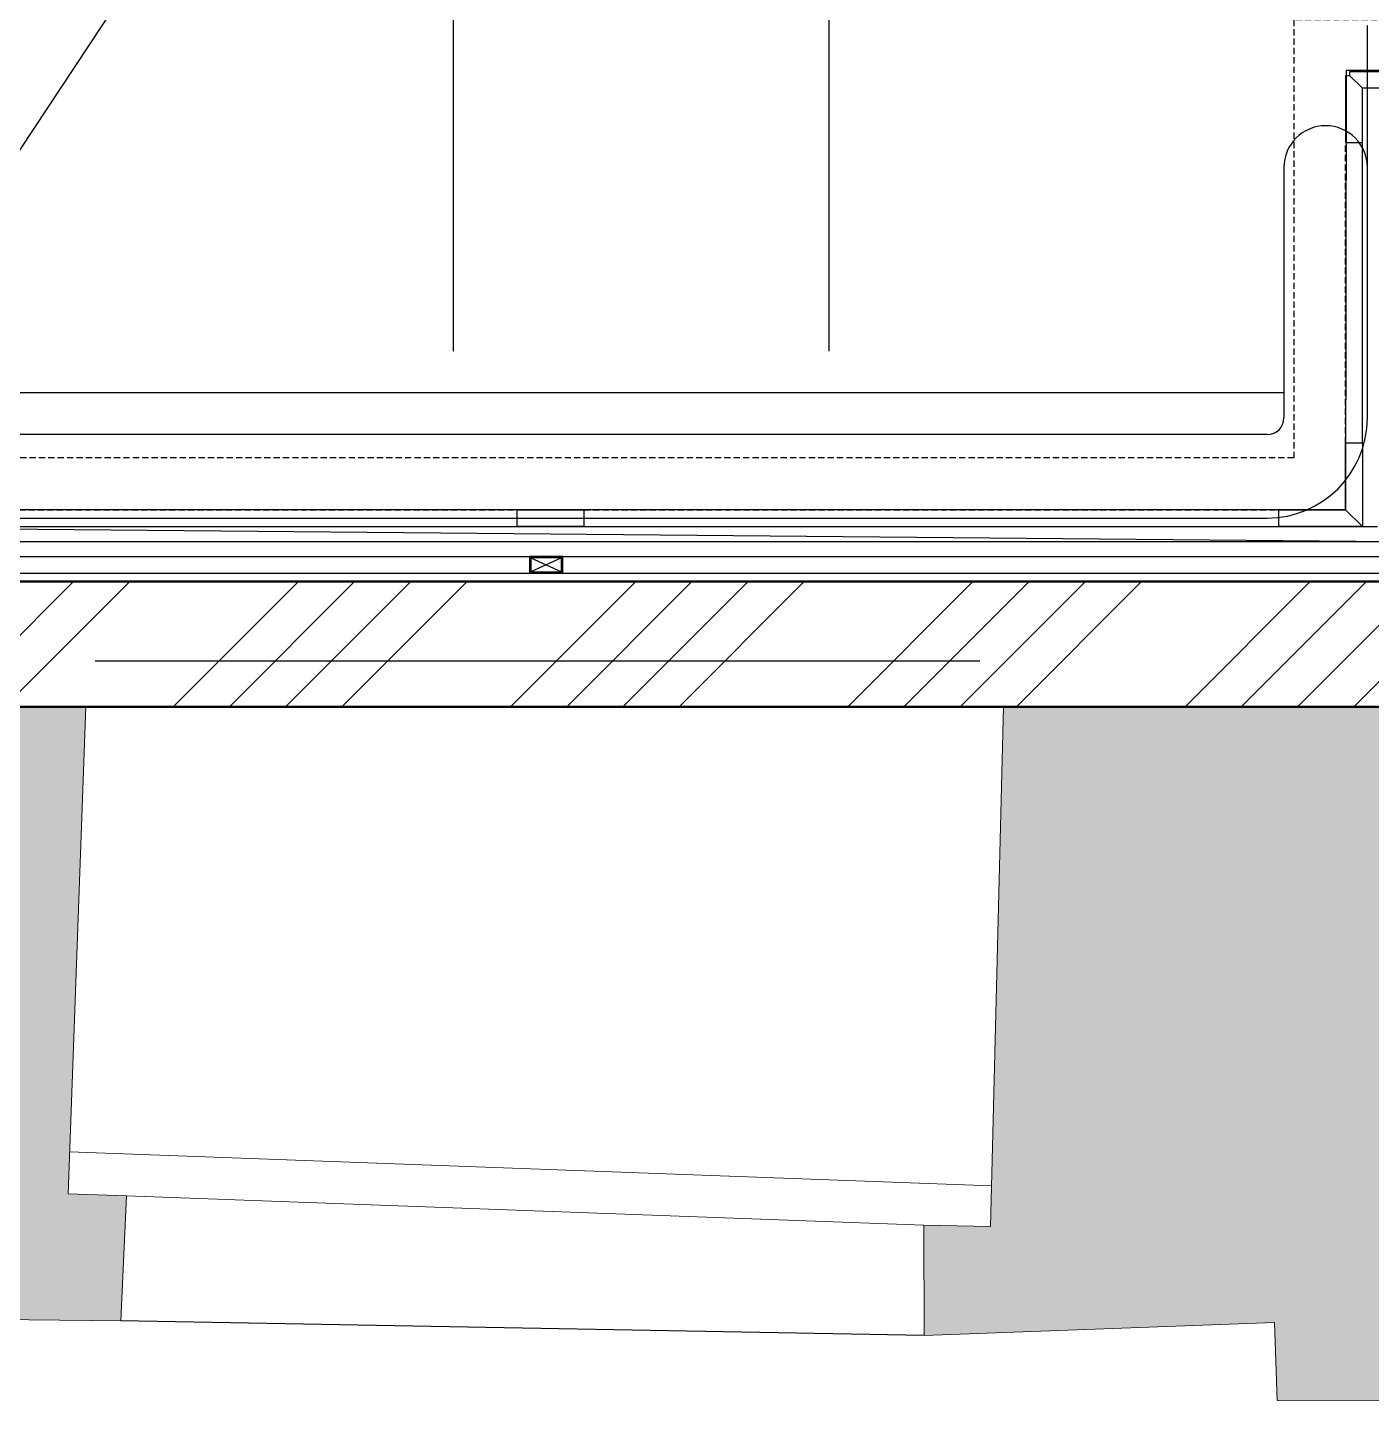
# Model space of a CAD drawing. Header units: millimetres. Extents: x 2562 to 7288, y 778 to 5635.
# Drawn here: x 4413.6 to 4574.6, y 1270 to 1434.6 of the extents above; entities that cross this region are included whole.
import ezdxf

# ---------------------------------------------------------------- set-up
doc = ezdxf.new("R2010")
doc.units = ezdxf.units.MM
doc.linetypes.add('HIDDEN', pattern=[0.375, 0.25, -0.125])
for name, color, linetype in [('0-gnl-knst-metal', 3, 'Continuous'), ('0-gnl-mevcut', 253, 'Continuous'), ('0-gnl-ust', 191, 'HIDDEN'), ('1-gnl-ahsap', 33, 'Continuous'), ('2-tef-hareketli', 251, 'Continuous'), ('2-tef-hrkt-mobilya', 251, 'Continuous'), ('4-dsm-gorunus', 241, 'Continuous'), ('BH-DO-NOTLAR', 12, 'Continuous'), ('DUV-SOLİD', 251, 'Continuous')]:
    doc.layers.add(name, color=color, linetype=linetype)
for name, color, linetype, lineweight in [('0.2', 3, 'Continuous', 20), ('DUVAR', 4, 'Continuous', 50), ('x-ref_base plan 1$0$SHG-DETAIL LINE 0', 7, 'Continuous', 0), ('x-ref_base plan 1$0$SHG-WALL-HATCH', 252, 'Continuous', 5), ('x-ref_base plan 1$0$SHG-WALLS LOW LEVEL', 40, 'Continuous', 25), ('x-ref_base plan 1$0$SHG-WALLS-EXISTING', 214, 'Continuous', 18)]:
    doc.layers.add(name, color=color, linetype=linetype, lineweight=lineweight)

# ---------------------------------------------------------------- blocks, each defined once
blk = doc.blocks.new('REINFORCEMENT')
at = {"layer": 'DUV-SOLİD'}
h = blk.add_hatch(dxfattribs=at)
h.set_pattern_fill('ANSI34', color=256, scale=1.5, style=0)
h.set_pattern_definition([(45, (-31498.62, -9036.518), (-20.20558, 20.20558), []), (45, (-31491.883, -9036.518), (-20.20558, 20.20558), []), (45, (-31485.148, -9036.518), (-20.20558, 20.20558), []), (45, (-31478.413, -9036.518), (-20.20558, 20.20558), [])])
h.paths.add_polyline_path([(-29489.45, -7074.7), (-29539.12, -6961.97), (-29552.82, -6968.08), (-29509.05, -7067.3), (-29509.09, -7067.32), (-29499.23, -7089.7), (-29439.98, -7089.7), (-29330.05, -7089.7), (-29281.45, -7089.7), (-29281.45, -7074.7)])
at = {"layer": '0.2'}
blk.add_line((-29330.05, -7089.7), (-29439.98, -7089.7), dxfattribs=at)
at = {"layer": 'DUVAR', "linetype": 'Continuous'}
for p, q in [((-29489.45, -7074.7), (-29281.45, -7074.7)), ((-29499.23, -7089.7), (-29230.45, -7089.7))]:
    blk.add_line(p, q, dxfattribs=at)
blk = doc.blocks.new('20x40 kutu profil')
for points in [[(1, -2), (-1, -2), (-1, 2), (1, 2)], [(0.85, -1.85), (-0.85, -1.85), (-0.85, 1.85), (0.85, 1.85)]]:
    blk.add_lwpolyline(points, close=True)
at = {"color": 251}
for points in [[(-0.85, 1.85), (0.85, -1.85)], [(-0.85, -1.85), (0.85, 1.85)]]:
    blk.add_lwpolyline(points, dxfattribs=at)
blk = doc.blocks.new('t')
at = {"layer": '2-tef-hareketli'}
for p, q in [((-51917.24, -20567.95), (-51917.24, -20520.95)), ((-51927.24, -20537.95), (-51927.24, -20567.95)), ((-51917.24, -20567.95), (-51917.24, -20537.95)), ((-51929.24, -20569.95), (-52088.03, -20569.95)), ((-52088.03, -20579.95), (-51929.24, -20579.95))]:
    blk.add_line(p, q, dxfattribs=at)
blk.add_lwpolyline([(-51927.24, -20564.95), (-52088.03, -20564.95, -0.300966), (-52101.83, -20555.81), (-52125.95, -20498.84)], format="xyb", dxfattribs=at)
for points in [[(-52093.55, -20558.29), (-52067.07, -20518.29)], [(-52026.74, -20559.95), (-52026.74, -20519.95)], [(-51981.74, -20559.95), (-51981.74, -20519.95)]]:
    blk.add_lwpolyline(points, dxfattribs=at)
for centre, radius, start, end in [((-51922.24, -20537.95), 5, 0, 180), ((-51929.24, -20567.95), 12, 270, 0), ((-51929.24, -20567.95), 2, 270, 0)]:
    blk.add_arc(centre, radius, start, end, dxfattribs=at)
blk = doc.blocks.new('boh')
at = {"layer": '0-gnl-mevcut'}
blk.add_blockref('REINFORCEMENT', (-22625.96, -13503.28), dxfattribs=at)
blk.add_blockref('REINFORCEMENT', (-22625.96, -13503.28), dxfattribs=at)
blk.add_blockref('REINFORCEMENT', (-22625.96, -13503.28), dxfattribs=at)

msp = doc.modelspace()

# ---------------------------------------------------------------- hatches: boundary and pattern name
at = {"layer": 'x-ref_base plan 1$0$SHG-WALL-HATCH'}
for points in [[(4361.32, 1353.27), (4351.45, 1375.65), (4317.89, 1360.65), (4315.69, 1365.14), (4302.27, 1359.15), (4341.63, 1272.25), (4380.93, 1273.42), (4381.32, 1280.16), (4424.75, 1279.68), (4425.42, 1294.66), (4418.43, 1294.92), (4418.43, 1295.06), (4418.43, 1295.06), (4418.58, 1299.07), (4420.57, 1353.27)], [(4520.95, 1291.16), (4521.01, 1277.92), (4562.97, 1279.47), (4563.28, 1270.14), (4601.29, 1270.02), (4602.08, 1285.06), (4666.1, 1284.58), (4666.1, 1303.27), (4657.1, 1303.27), (4657.1, 1348.27), (4630.1, 1348.27), (4630.1, 1353.27), (4530.5, 1353.27), (4528.95, 1290.99), (4527.54, 1291.04)]]:
    msp.add_hatch(color=256, dxfattribs=at).paths.add_polyline_path(points)

# ---------------------------------------------------------------- linework, layer by layer
at = {"ltscale": 3}
msp.add_line((4573.5, 1374.87), (4571.5, 1376.87), dxfattribs=at)
at = {"color": 1, "ltscale": 3}
msp.add_lwpolyline([(4169.89, 1717.49), (4215.55, 1737.51), (4254.24, 1649.63), (4200, 1623.88), (4235.27, 1543.47), (4291.9, 1568.21), (4303.48, 1542.18), (4361.57, 1567.22), (4399.23, 1484.32), (4342.31, 1458.47), (4379.64, 1374.87), (4577.1, 1373.07), (4577.25, 1421.62), (4631.1, 1421.77), (4630.25, 1370.27)], dxfattribs=at)
at = {"ltscale": 3}
msp.add_lwpolyline([(4472.23, 1376.87), (4480.23, 1376.87), (4480.23, 1374.87), (4472.23, 1374.87)], close=True, dxfattribs=at)
at = {"layer": '0-gnl-knst-metal', "color": 252}
for p, q in [((4377.3, 1371.27), (4579.1, 1371.27)), ((4378.19, 1369.27), (4579.1, 1369.27))]:
    msp.add_line(p, q, dxfattribs=at)
at = {"layer": '0-gnl-ust', "ltscale": 3}
for p, q in [((4571.5, 1384.87), (4571.5, 1420.87)), ((4388.93, 1376.87), (4472.23, 1376.87)), ((4480.23, 1376.87), (4563.53, 1376.87))]:
    msp.add_line(p, q, dxfattribs=at)
msp.add_lwpolyline([(4643.9, 1370.07), (4643.9, 1435.57), (4565.3, 1435.57), (4565.3, 1383.07), (4384.95, 1383.07), (4353.71, 1453.05), (4412.31, 1479.21), (4368.14, 1581.87), (4300.93, 1551.99)], dxfattribs=at)
at = {"layer": '1-gnl-ahsap'}
for p, q in [((4573.5, 1384.87), (4573.5, 1420.87)), ((4377.66, 1374.87), (4575.3, 1374.87)), ((4571.32, 1374.87), (4573.5, 1374.87)), ((4378.47, 1373.07), (4577.1, 1373.07))]:
    msp.add_line(p, q, dxfattribs=at)
for points in [[(4572, 1428.87), (4572, 1429.37), (4580, 1429.37), (4580, 1427.37), (4573.5, 1427.37), (4572, 1428.87)], [(4572, 1428.87), (4571.5, 1428.87), (4571.5, 1420.87), (4573.5, 1420.87), (4573.5, 1427.37), (4572, 1428.87)], [(4571.5, 1384.87), (4573.5, 1384.87), (4573.5, 1374.87), (4571.5, 1376.87), (4571.5, 1384.87)], [(4563.5, 1376.87), (4571.5, 1376.87), (4573.5, 1374.87), (4563.5, 1374.87), (4563.5, 1376.87)]]:
    msp.add_lwpolyline(points, dxfattribs=at)
at = {"layer": '4-dsm-gorunus', "ltscale": 3}
msp.add_lwpolyline([(6023, 1808.27), (5279.3, 1809.05), (5279.3, 1523.49), (5005.57, 1523.49), (5005.57, 1474.59), (4787.97, 1474.59), (4787.97, 1523.49), (4671.57, 1523.49), (4671.57, 1429.48), (4571.55, 1429.48), (4571.5, 1376.87), (4380.93, 1376.87), (4345.52, 1456.18), (4404.32, 1482.1), (4364.98, 1573.7), (4305.29, 1547.15), (4293.83, 1573.29), (4233.74, 1546.95), (4201.53, 1620.4), (4261.62, 1646.75), (4218.56, 1744.95), (4167.66, 1722.63)], dxfattribs=at)
at = {"layer": 'x-ref_base plan 1$0$SHG-DETAIL LINE 0'}
for p, q in [((4418.61, 1299.92), (4529.07, 1295.87)), ((4425.42, 1294.66), (4520.95, 1291.16))]:
    msp.add_line(p, q, dxfattribs=at)
at = {"layer": 'x-ref_base plan 1$0$SHG-WALLS LOW LEVEL'}
msp.add_line((4521.01, 1277.92), (4424.75, 1279.68), dxfattribs=at)
msp.add_lwpolyline([(4421.68, 1358.77), (4527.68, 1358.77)], dxfattribs=at)
msp.add_lwpolyline([(4421.68, 1358.77), (4527.68, 1358.77)], dxfattribs=at)
at = {"layer": 'x-ref_base plan 1$0$SHG-WALLS-EXISTING'}
for p, q in [((4420.57, 1353.27), (4361.32, 1353.27)), ((4420.57, 1353.27), (4361.32, 1353.27)), ((4420.57, 1353.27), (4418.43, 1294.92)), ((4420.57, 1353.27), (4418.43, 1294.92)), ((4530.5, 1353.27), (4528.95, 1291.01)), ((4530.5, 1353.27), (4528.95, 1291.01)), ((4630.1, 1353.27), (4530.5, 1353.27)), ((4630.1, 1353.27), (4530.5, 1353.27)), ((4418.43, 1294.92), (4425.42, 1294.66)), ((4425.42, 1294.66), (4424.75, 1279.68)), ((4528.95, 1291.01), (4520.95, 1291.16)), ((4520.95, 1291.16), (4521.01, 1277.92)), ((4424.75, 1279.68), (4381.32, 1280.16)), ((4521.01, 1277.92), (4562.97, 1279.47)), ((4563.28, 1270.14), (4562.97, 1279.47)), ((4563.28, 1270.14), (4601.29, 1270.02))]:
    msp.add_line(p, q, dxfattribs=at)

# ---------------------------------------------------------------- block references
at = {"layer": '0-gnl-knst-metal', "xscale": -1, "rotation": 90}
msp.add_blockref('20x40 kutu profil', (4475.71, 1370.27), dxfattribs=at)
at = {"layer": '0-gnl-mevcut'}
msp.add_blockref('REINFORCEMENT', (33860.55, 8442.97), dxfattribs=at)
msp.add_blockref('REINFORCEMENT', (33860.55, 8442.97), dxfattribs=at)
msp.add_blockref('REINFORCEMENT', (33860.55, 8442.97), dxfattribs=at)
msp.add_blockref('REINFORCEMENT', (33860.55, 8442.97), dxfattribs=at)
at = {"layer": '2-tef-hrkt-mobilya'}
msp.add_blockref('t', (56491.34, 21955.82), dxfattribs=at)
at = {"layer": 'BH-DO-NOTLAR'}
msp.add_blockref('boh', (56486.51, 21946.25), dxfattribs=at)

doc.saveas('drawing.dxf')
